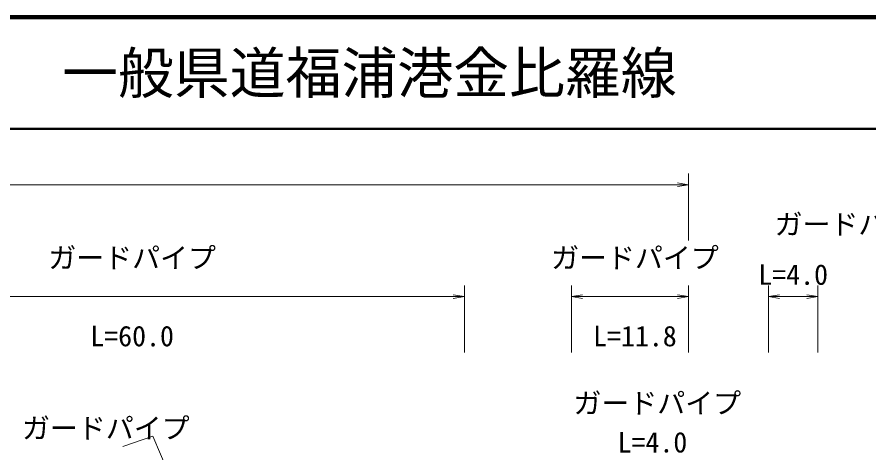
# Model space of a CAD drawing. Units: millimetres, scale not verified. Extents: x 40000 to 680000, y 20000 to 380000.
# Drawn here: x 212701 to 288944, y 341010 to 380000 of the extents above; entities that cross this region are included whole.
import ezdxf
from ezdxf.enums import TextEntityAlignment as Align

# ---------------------------------------------------------------- set-up
doc = ezdxf.new("R2010")
doc.units = ezdxf.units.MM
doc.header["$LTSCALE"] = 1000
for name, color, linetype, lineweight in [('M-STR-HTXT', 7, 'Continuous', 13), ('M-TTL', 2, 'Continuous', 140), ('M-TTL-LINE', 7, 'Continuous', 50), ('M-WORK', 1, 'Continuous', 13)]:
    doc.layers.add(name, color=color, linetype=linetype, lineweight=lineweight)
doc.layers.add('M-TTL-TXT', color=7, linetype='Continuous')
doc.styles.add('ＭＳ ゴシック', font='')
doc.styles.get('ＭＳ ゴシック').set_extended_font_data('MS Gothic')

# ---------------------------------------------------------------- blocks, each defined once
blk = doc.blocks.new('open_arrow')
at = {"color": 0, "linetype": 'Continuous', "lineweight": -2}
blk.add_lwpolyline([(7.5, 1.25), (0, 0), (7.5, -1.25)], dxfattribs=at)

msp = doc.modelspace()

# ---------------------------------------------------------------- linework, layer by layer
at = {"layer": 'M-STR-HTXT'}
for p, q in [((272803, 360000), (272803, 366000)), ((111534, 365000), (272803, 365000)), ((252733, 350000), (252733, 356000)), ((262322, 350000), (262322, 356000)), ((272803, 350000), (272803, 356000)), ((279951, 350000), (279951, 356000)), ((284375, 350000), (284375, 356000)), ((192988, 355000), (252733, 355000)), ((262322, 355000), (272803, 355000)), ((279951, 355000), (284375, 355000))]:
    msp.add_line(p, q, dxfattribs=at)
at = {"layer": 'M-TTL'}
msp.add_line((680000, 380000), (40000, 380000), dxfattribs=at)
at = {"layer": 'M-TTL-LINE'}
msp.add_line((40000, 370000), (680000, 370000), dxfattribs=at)
at = {"layer": 'M-WORK'}
for p, q in [((222161, 341599), (224842, 342510)), ((224842, 342510), (228921, 333020))]:
    msp.add_line(p, q, dxfattribs=at)

# ---------------------------------------------------------------- block references
at = {"layer": 'M-STR-HTXT', "xscale": 133, "yscale": 133, "rotation": 180}
for p in [(272803, 365000), (252733, 355000), (272803, 355000), (284375, 355000)]:
    msp.add_blockref('open_arrow', p, dxfattribs=at)
at = {"layer": 'M-STR-HTXT', "xscale": 133, "yscale": 133}
for p in [(262322, 355000), (279951, 355000)]:
    msp.add_blockref('open_arrow', p, dxfattribs=at)

# ---------------------------------------------------------------- texts
at = {"layer": 'M-STR-HTXT', "style": 'ＭＳ ゴシック'}
for p in [(280500, 360000), (215500, 357000), (260500, 357000), (262500, 344000), (213144, 341763)]:
    msp.add_text('ガードパイプ', height=1833, dxfattribs=at).set_placement(p, align=Align.BOTTOM_LEFT)
for s, p in [('L=4.0', (282163, 355500)), ('L=60.0', (223000, 350000)), ('L=11.8', (268000, 350000)), ('L=4.0', (269567, 340500))]:
    msp.add_text(s, height=1833, dxfattribs=at).set_placement(p, align=Align.BOTTOM_CENTER)
at = {"layer": 'M-TTL-TXT', "style": 'ＭＳ ゴシック'}
msp.add_text('一般県道福浦港金比羅線', height=3666, dxfattribs=at).set_placement((216734, 375000), align=Align.MIDDLE_LEFT)

doc.saveas('drawing.dxf')
